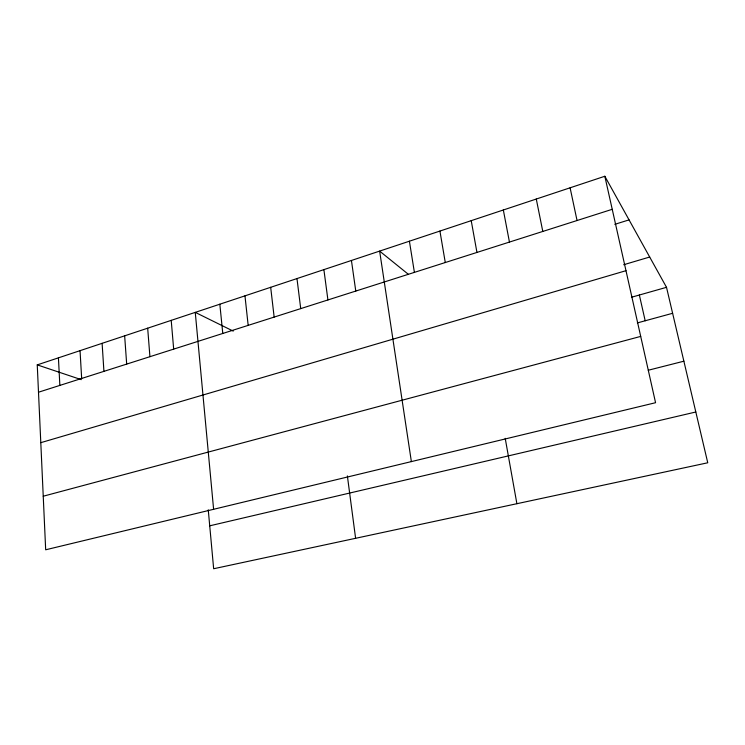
<?xml version="1.0" encoding="UTF-8"?>
<svg xmlns="http://www.w3.org/2000/svg" width="745" height="745" viewBox="0 0 745 745"><rect width="100%" height="100%" fill="white"/><g stroke="black" fill="none" stroke-linecap="round" stroke-linejoin="round"><path stroke-width="1.12" d="M604.828 176.258L655.563 402.71L45.678 549.791L37.25 364.882L604.828 176.258L666.514 287.319L707.75 462.775L213.657 568.742L208.255 509.813M38.498 392.215L612.232 209.308M614.802 224.338L629.059 219.877M623.677 264.736L649.687 257.025M40.798 442.67L625.986 270.686M631.592 297.218L666.514 287.319M637.347 322.911L672.614 313.291M43.238 496.217L640.7 336.405M648.28 370.237L683.873 361.195M209.727 525.821L695.821 411.994M37.25 364.882L81.279 379.652M233.232 331.106L195.255 312.369L213.61 509.291M408.241 274.216L379.633 251.102L411.37 461.602M639.359 295.011L645.189 320.778M570.102 187.805L577.049 220.52M536.279 199.045L542.798 231.444M503.331 209.988L509.45 242.078M471.222 220.66L476.949 252.434M505.212 438.339L516.89 503.704M439.923 231.062L445.277 262.529M409.405 241.203L414.397 272.372M351.435 260.471L355.775 291.062M323.889 269.625L327.921 299.946M347.375 475.906L355.607 538.3M296.976 278.565L300.719 308.616M270.677 287.309L274.151 317.091M244.965 295.849L248.169 325.369M219.831 304.202L222.783 333.462M171.21 320.359L173.678 349.116M147.678 328.182L149.922 356.687M124.648 335.837L126.678 364.1M102.112 343.324L103.927 371.355M80.041 350.662L81.661 378.451M58.427 357.842L59.851 385.407"/></g></svg>
